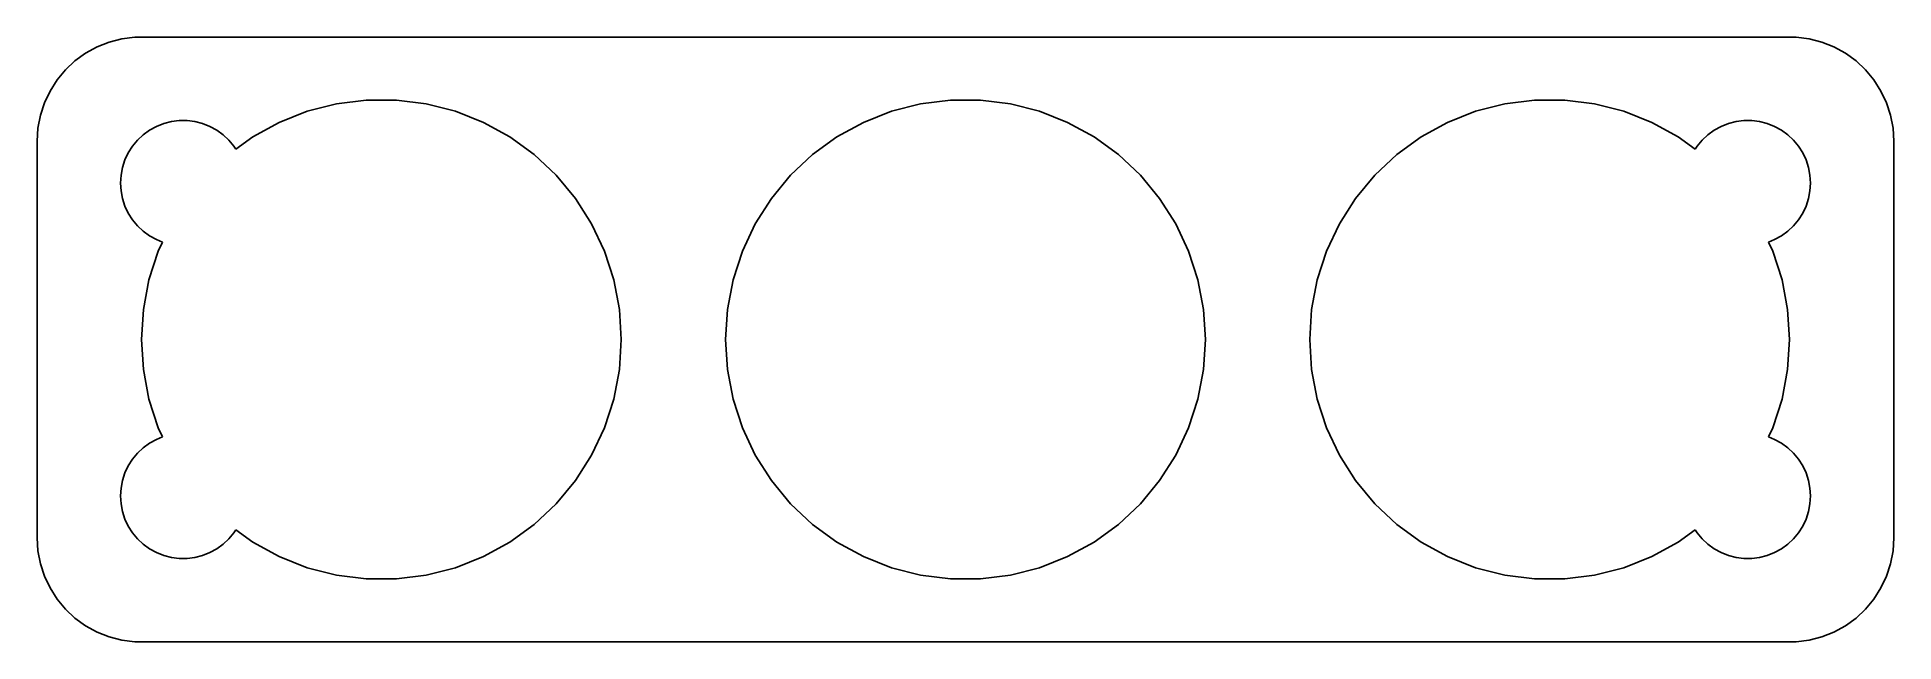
# Model space of a CAD drawing. Header units: metres. Extents: x -44.5 to 44.5, y -14.5 to 14.5.
import ezdxf

# ---------------------------------------------------------------- set-up
doc = ezdxf.new("R2010")
doc.units = ezdxf.units.M

msp = doc.modelspace()

# ---------------------------------------------------------------- linework, layer by layer
for p, q in [((-41.0451, 14.2553), (-41.6289, 14.0241)), ((-40.4369, 14.4114), (-41.0451, 14.2553)), ((-39.8139, 14.4901), (-40.4369, 14.4114)), ((39.8139, 14.4901), (-39.8139, 14.4901)), ((40.4369, 14.4114), (39.8139, 14.4901)), ((41.0451, 14.2553), (40.4369, 14.4114)), ((41.6289, 14.0241), (41.0451, 14.2553)), ((-42.6871, 13.3526), (-43.1448, 12.9227)), ((-42.1791, 13.7216), (-42.6871, 13.3526)), ((-41.6289, 14.0241), (-42.1791, 13.7216)), ((42.1791, 13.7216), (41.6289, 14.0241)), ((42.6871, 13.3526), (42.1791, 13.7216)), ((43.1448, 12.9227), (42.6871, 13.3526)), ((-43.1448, 12.9227), (-43.5451, 12.4389)), ((43.5451, 12.4389), (43.1448, 12.9227)), ((-43.8815, 11.9088), (-44.1489, 11.3406)), ((-43.5451, 12.4389), (-43.8815, 11.9088)), ((43.8815, 11.9088), (43.5451, 12.4389)), ((44.1489, 11.3406), (43.8815, 11.9088)), ((-44.3429, 10.7434), (-44.4606, 10.1267)), ((-44.1489, 11.3406), (-44.3429, 10.7434)), ((-32.8965, 10.4055), (-31.5537, 10.9371)), ((-31.5537, 10.9371), (-30.1549, 11.2963)), ((-30.1549, 11.2963), (-28.7221, 11.4773)), ((-28.7221, 11.4773), (-27.2779, 11.4773)), ((-27.2779, 11.4773), (-25.8451, 11.2963)), ((-25.8451, 11.2963), (-24.4463, 10.9371)), ((-24.4463, 10.9371), (-23.1035, 10.4055)), ((-4.89645, 10.4055), (-3.55368, 10.9371)), ((-3.55368, 10.9371), (-2.15488, 11.2963)), ((-2.15488, 11.2963), (-0.72208, 11.4773)), ((-0.72208, 11.4773), (0.72208, 11.4773)), ((0.72208, 11.4773), (2.15488, 11.2963)), ((2.15488, 11.2963), (3.55368, 10.9371)), ((3.55368, 10.9371), (4.89645, 10.4055)), ((23.1035, 10.4055), (24.4463, 10.9371)), ((24.4463, 10.9371), (25.8451, 11.2963)), ((25.8451, 11.2963), (27.2779, 11.4773)), ((27.2779, 11.4773), (28.7221, 11.4773)), ((28.7221, 11.4773), (30.1549, 11.2963)), ((30.1549, 11.2963), (31.5537, 10.9371)), ((31.5537, 10.9371), (32.8965, 10.4055)), ((44.3429, 10.7434), (44.1489, 11.3406)), ((44.4606, 10.1267), (44.3429, 10.7434)), ((-44.4606, 10.1267), (-44.5, 9.5)), ((-39.6869, 9.55363), (-39.4123, 9.81154)), ((-39.4123, 9.81154), (-39.1075, 10.033)), ((-39.1075, 10.033), (-38.7773, 10.2145)), ((-38.7773, 10.2145), (-38.427, 10.3532)), ((-38.427, 10.3532), (-38.0621, 10.4469)), ((-38.0621, 10.4469), (-37.6884, 10.4941)), ((-37.6884, 10.4941), (-37.3116, 10.4941)), ((-37.3116, 10.4941), (-36.9379, 10.4469)), ((-36.9379, 10.4469), (-36.5729, 10.3532)), ((-36.5729, 10.3532), (-36.2227, 10.2145)), ((-36.2227, 10.2145), (-35.8925, 10.033)), ((-35.8925, 10.033), (-35.5877, 9.81154)), ((-35.5877, 9.81154), (-35.3131, 9.55363)), ((-34.162, 9.70976), (-32.8965, 10.4055)), ((-23.1035, 10.4055), (-21.838, 9.70976)), ((-6.162, 9.70976), (-4.89645, 10.4055)), ((4.89645, 10.4055), (6.162, 9.70976)), ((21.838, 9.70976), (23.1035, 10.4055)), ((32.8965, 10.4055), (34.162, 9.70976)), ((35.3131, 9.55363), (35.5877, 9.81154)), ((35.5877, 9.81154), (35.8925, 10.033)), ((35.8925, 10.033), (36.2227, 10.2145)), ((36.2227, 10.2145), (36.5729, 10.3532)), ((36.5729, 10.3532), (36.9379, 10.4469)), ((36.9379, 10.4469), (37.3116, 10.4941)), ((37.3116, 10.4941), (37.6884, 10.4941)), ((37.6884, 10.4941), (38.0621, 10.4469)), ((38.0621, 10.4469), (38.427, 10.3532)), ((38.427, 10.3532), (38.7773, 10.2145)), ((38.7773, 10.2145), (39.1075, 10.033)), ((39.1075, 10.033), (39.4123, 9.81154)), ((39.4123, 9.81154), (39.6869, 9.55363)), ((44.5, 9.5), (44.4606, 10.1267)), ((-44.5, 9.5), (-44.5, -9.5)), ((-40.2893, 8.60437), (-40.1289, 8.94525)), ((-40.1289, 8.94525), (-39.927, 9.26335)), ((-39.927, 9.26335), (-39.6869, 9.55363)), ((-35.3131, 9.55363), (-35.0729, 9.26335)), ((-35.0729, 9.26335), (-34.9794, 9.11591)), ((-34.9794, 9.11591), (-34.162, 9.70976)), ((-21.838, 9.70976), (-20.6696, 8.8609)), ((-7.33037, 8.8609), (-6.162, 9.70976)), ((6.162, 9.70976), (7.33037, 8.8609)), ((20.6696, 8.8609), (21.838, 9.70976)), ((34.162, 9.70976), (34.9794, 9.11591)), ((34.9794, 9.11591), (35.0729, 9.26335)), ((35.0729, 9.26335), (35.3131, 9.55363)), ((39.6869, 9.55363), (39.927, 9.26335)), ((39.927, 9.26335), (40.1289, 8.94525)), ((40.1289, 8.94525), (40.2893, 8.60437)), ((44.5, -9.5), (44.5, 9.5)), ((-40.4763, 7.87599), (-40.4057, 8.24606)), ((-40.4057, 8.24606), (-40.2893, 8.60437)), ((-20.6696, 8.8609), (-19.6169, 7.87228)), ((-8.38313, 7.87228), (-7.33037, 8.8609)), ((7.33037, 8.8609), (8.38313, 7.87228)), ((19.6169, 7.87228), (20.6696, 8.8609)), ((40.2893, 8.60437), (40.4057, 8.24606)), ((40.4057, 8.24606), (40.4763, 7.87599)), ((-40.5, 7.5), (-40.4763, 7.87599)), ((-40.4763, 7.12399), (-40.5, 7.5)), ((-40.4057, 6.75392), (-40.4763, 7.12399)), ((-19.6169, 7.87228), (-18.6963, 6.75952)), ((-9.30368, 6.75952), (-8.38313, 7.87228)), ((8.38313, 7.87228), (9.30368, 6.75952)), ((18.6963, 6.75952), (19.6169, 7.87228)), ((40.4763, 7.12399), (40.4057, 6.75392)), ((40.4763, 7.87599), (40.5, 7.5)), ((40.5, 7.5), (40.4763, 7.12399)), ((-40.2893, 6.39561), (-40.4057, 6.75392)), ((-40.1289, 6.05473), (-40.2893, 6.39561)), ((-18.6963, 6.75952), (-17.9225, 5.54016)), ((-10.0775, 5.54016), (-9.30368, 6.75952)), ((9.30368, 6.75952), (10.0775, 5.54016)), ((17.9225, 5.54016), (18.6963, 6.75952)), ((40.2893, 6.39561), (40.1289, 6.05473)), ((40.4057, 6.75392), (40.2893, 6.39561)), ((-39.927, 5.73663), (-40.1289, 6.05473)), ((-39.6869, 5.44635), (-39.927, 5.73663)), ((-39.4123, 5.18845), (-39.6869, 5.44635)), ((-17.9225, 5.54016), (-17.3076, 4.23343)), ((-10.6924, 4.23343), (-10.0775, 5.54016)), ((10.0775, 5.54016), (10.6924, 4.23343)), ((17.3076, 4.23343), (17.9225, 5.54016)), ((39.6869, 5.44635), (39.4123, 5.18845)), ((39.927, 5.73663), (39.6869, 5.44635)), ((40.1289, 6.05473), (39.927, 5.73663)), ((-39.1075, 4.96701), (-39.4123, 5.18845)), ((-38.7773, 4.78551), (-39.1075, 4.96701)), ((-38.4868, 4.67047), (-38.7773, 4.78551)), ((-38.6924, 4.23343), (-38.4868, 4.67047)), ((38.7773, 4.78551), (38.4868, 4.67047)), ((38.4868, 4.67047), (38.6924, 4.23343)), ((39.1075, 4.96701), (38.7773, 4.78551)), ((39.4123, 5.18845), (39.1075, 4.96701)), ((-39.1387, 2.85992), (-38.6924, 4.23343)), ((-17.3076, 4.23343), (-16.8613, 2.85992)), ((-11.1387, 2.85992), (-10.6924, 4.23343)), ((10.6924, 4.23343), (11.1387, 2.85992)), ((16.8613, 2.85992), (17.3076, 4.23343)), ((38.6924, 4.23343), (39.1387, 2.85992)), ((-39.4093, 1.44133), (-39.1387, 2.85992)), ((-16.8613, 2.85992), (-16.5907, 1.44133)), ((-11.4093, 1.44133), (-11.1387, 2.85992)), ((11.1387, 2.85992), (11.4093, 1.44133)), ((16.5907, 1.44133), (16.8613, 2.85992)), ((39.1387, 2.85992), (39.4093, 1.44133)), ((-39.5, 0), (-39.4093, 1.44133)), ((-16.5907, 1.44133), (-16.5, 0)), ((-11.5, 0), (-11.4093, 1.44133)), ((11.4093, 1.44133), (11.5, 0)), ((16.5, 0), (16.5907, 1.44133)), ((39.4093, 1.44133), (39.5, 0)), ((-39.4093, -1.44133), (-39.5, 0)), ((-16.5, 0), (-16.5907, -1.44133)), ((-11.4093, -1.44133), (-11.5, 0)), ((11.5, 0), (11.4093, -1.44133)), ((16.5907, -1.44133), (16.5, 0)), ((39.5, 0), (39.4093, -1.44133)), ((-39.1387, -2.85992), (-39.4093, -1.44133)), ((-16.5907, -1.44133), (-16.8613, -2.85992)), ((-11.1387, -2.85992), (-11.4093, -1.44133)), ((11.4093, -1.44133), (11.1387, -2.85992)), ((16.8613, -2.85992), (16.5907, -1.44133)), ((39.4093, -1.44133), (39.1387, -2.85992)), ((-38.6924, -4.23343), (-39.1387, -2.85992)), ((-16.8613, -2.85992), (-17.3076, -4.23343)), ((-10.6924, -4.23343), (-11.1387, -2.85992)), ((11.1387, -2.85992), (10.6924, -4.23343)), ((17.3076, -4.23343), (16.8613, -2.85992)), ((39.1387, -2.85992), (38.6924, -4.23343)), ((-38.4868, -4.67047), (-38.6924, -4.23343)), ((-17.3076, -4.23343), (-17.9225, -5.54016)), ((-10.0775, -5.54016), (-10.6924, -4.23343)), ((10.6924, -4.23343), (10.0775, -5.54016)), ((17.9225, -5.54016), (17.3076, -4.23343)), ((38.6924, -4.23343), (38.4868, -4.67047)), ((-39.6869, -5.44635), (-39.4123, -5.18845)), ((-39.4123, -5.18845), (-39.1075, -4.96701)), ((-39.1075, -4.96701), (-38.7773, -4.78551)), ((-38.7773, -4.78551), (-38.4868, -4.67047)), ((38.4868, -4.67047), (38.7773, -4.78551)), ((38.7773, -4.78551), (39.1075, -4.96701)), ((39.1075, -4.96701), (39.4123, -5.18845)), ((39.4123, -5.18845), (39.6869, -5.44635)), ((-40.2893, -6.39561), (-40.1289, -6.05473)), ((-40.1289, -6.05473), (-39.927, -5.73663)), ((-39.927, -5.73663), (-39.6869, -5.44635)), ((-17.9225, -5.54016), (-18.6963, -6.75952)), ((-9.30368, -6.75952), (-10.0775, -5.54016)), ((10.0775, -5.54016), (9.30368, -6.75952)), ((18.6963, -6.75952), (17.9225, -5.54016)), ((39.6869, -5.44635), (39.927, -5.73663)), ((39.927, -5.73663), (40.1289, -6.05473)), ((40.1289, -6.05473), (40.2893, -6.39561)), ((-40.4763, -7.12399), (-40.4057, -6.75392)), ((-40.4057, -6.75392), (-40.2893, -6.39561)), ((-18.6963, -6.75952), (-19.6169, -7.87228)), ((-8.38313, -7.87228), (-9.30368, -6.75952)), ((9.30368, -6.75952), (8.38313, -7.87228)), ((19.6169, -7.87228), (18.6963, -6.75952)), ((40.2893, -6.39561), (40.4057, -6.75392)), ((40.4057, -6.75392), (40.4763, -7.12399)), ((-40.5, -7.5), (-40.4763, -7.12399)), ((-40.4763, -7.87599), (-40.5, -7.5)), ((-40.4057, -8.24606), (-40.4763, -7.87599)), ((-19.6169, -7.87228), (-20.6696, -8.8609)), ((-7.33037, -8.8609), (-8.38313, -7.87228)), ((8.38313, -7.87228), (7.33037, -8.8609)), ((20.6696, -8.8609), (19.6169, -7.87228)), ((40.4763, -7.87599), (40.4057, -8.24606)), ((40.4763, -7.12399), (40.5, -7.5)), ((40.5, -7.5), (40.4763, -7.87599)), ((-40.2893, -8.60437), (-40.4057, -8.24606)), ((-40.1289, -8.94525), (-40.2893, -8.60437)), ((-20.6696, -8.8609), (-21.838, -9.70976)), ((-6.162, -9.70976), (-7.33037, -8.8609)), ((7.33037, -8.8609), (6.162, -9.70976)), ((21.838, -9.70976), (20.6696, -8.8609)), ((40.2893, -8.60437), (40.1289, -8.94525)), ((40.4057, -8.24606), (40.2893, -8.60437)), ((-44.5, -9.5), (-44.4606, -10.1267)), ((-39.927, -9.26335), (-40.1289, -8.94525)), ((-39.6869, -9.55363), (-39.927, -9.26335)), ((-39.4123, -9.81154), (-39.6869, -9.55363)), ((-35.3131, -9.55363), (-35.5877, -9.81154)), ((-35.0729, -9.26335), (-35.3131, -9.55363)), ((-34.9794, -9.11591), (-35.0729, -9.26335)), ((-34.162, -9.70976), (-34.9794, -9.11591)), ((-32.8965, -10.4055), (-34.162, -9.70976)), ((-21.838, -9.70976), (-23.1035, -10.4055)), ((-4.89645, -10.4055), (-6.162, -9.70976)), ((6.162, -9.70976), (4.89645, -10.4055)), ((23.1035, -10.4055), (21.838, -9.70976)), ((34.162, -9.70976), (32.8965, -10.4055)), ((34.9794, -9.11591), (34.162, -9.70976)), ((35.0729, -9.26335), (34.9794, -9.11591)), ((35.3131, -9.55363), (35.0729, -9.26335)), ((35.5877, -9.81154), (35.3131, -9.55363)), ((39.6869, -9.55363), (39.4123, -9.81154)), ((39.927, -9.26335), (39.6869, -9.55363)), ((40.1289, -8.94525), (39.927, -9.26335)), ((44.4606, -10.1267), (44.5, -9.5)), ((-44.4606, -10.1267), (-44.3429, -10.7434)), ((-39.1075, -10.033), (-39.4123, -9.81154)), ((-38.7773, -10.2145), (-39.1075, -10.033)), ((-38.427, -10.3532), (-38.7773, -10.2145)), ((-38.0621, -10.4469), (-38.427, -10.3532)), ((-37.6884, -10.4941), (-38.0621, -10.4469)), ((-37.3116, -10.4941), (-37.6884, -10.4941)), ((-36.9379, -10.4469), (-37.3116, -10.4941)), ((-36.5729, -10.3532), (-36.9379, -10.4469)), ((-36.2227, -10.2145), (-36.5729, -10.3532)), ((-35.8925, -10.033), (-36.2227, -10.2145)), ((-35.5877, -9.81154), (-35.8925, -10.033)), ((-31.5537, -10.9371), (-32.8965, -10.4055)), ((-23.1035, -10.4055), (-24.4463, -10.9371)), ((-3.55368, -10.9371), (-4.89645, -10.4055)), ((4.89645, -10.4055), (3.55368, -10.9371)), ((24.4463, -10.9371), (23.1035, -10.4055)), ((32.8965, -10.4055), (31.5537, -10.9371)), ((35.8925, -10.033), (35.5877, -9.81154)), ((36.2227, -10.2145), (35.8925, -10.033)), ((36.5729, -10.3532), (36.2227, -10.2145)), ((36.9379, -10.4469), (36.5729, -10.3532)), ((37.3116, -10.4941), (36.9379, -10.4469)), ((37.6884, -10.4941), (37.3116, -10.4941)), ((38.0621, -10.4469), (37.6884, -10.4941)), ((38.427, -10.3532), (38.0621, -10.4469)), ((38.7773, -10.2145), (38.427, -10.3532)), ((39.1075, -10.033), (38.7773, -10.2145)), ((39.4123, -9.81154), (39.1075, -10.033)), ((44.3429, -10.7434), (44.4606, -10.1267)), ((-44.3429, -10.7434), (-44.1489, -11.3406)), ((-44.1489, -11.3406), (-43.8815, -11.9088)), ((-30.1549, -11.2963), (-31.5537, -10.9371)), ((-28.7221, -11.4773), (-30.1549, -11.2963)), ((-27.2779, -11.4773), (-28.7221, -11.4773)), ((-25.8451, -11.2963), (-27.2779, -11.4773)), ((-24.4463, -10.9371), (-25.8451, -11.2963)), ((-2.15488, -11.2963), (-3.55368, -10.9371)), ((-0.72208, -11.4773), (-2.15488, -11.2963)), ((0.72208, -11.4773), (-0.72208, -11.4773)), ((2.15488, -11.2963), (0.72208, -11.4773)), ((3.55368, -10.9371), (2.15488, -11.2963)), ((25.8451, -11.2963), (24.4463, -10.9371)), ((27.2779, -11.4773), (25.8451, -11.2963)), ((28.7221, -11.4773), (27.2779, -11.4773)), ((30.1549, -11.2963), (28.7221, -11.4773)), ((31.5537, -10.9371), (30.1549, -11.2963)), ((43.8815, -11.9088), (44.1489, -11.3406)), ((44.1489, -11.3406), (44.3429, -10.7434)), ((-43.8815, -11.9088), (-43.5451, -12.4389)), ((-43.5451, -12.4389), (-43.1448, -12.9227)), ((43.1448, -12.9227), (43.5451, -12.4389)), ((43.5451, -12.4389), (43.8815, -11.9088)), ((-43.1448, -12.9227), (-42.6871, -13.3526)), ((42.6871, -13.3526), (43.1448, -12.9227)), ((-42.6871, -13.3526), (-42.1791, -13.7216)), ((-42.1791, -13.7216), (-41.6289, -14.0241)), ((-41.6289, -14.0241), (-41.0451, -14.2553)), ((41.0451, -14.2553), (41.6289, -14.0241)), ((41.6289, -14.0241), (42.1791, -13.7216)), ((42.1791, -13.7216), (42.6871, -13.3526)), ((-41.0451, -14.2553), (-40.4369, -14.4114)), ((-40.4369, -14.4114), (-39.8139, -14.4901)), ((-39.8139, -14.4901), (39.8139, -14.4901)), ((39.8139, -14.4901), (40.4369, -14.4114)), ((40.4369, -14.4114), (41.0451, -14.2553))]:
    msp.add_line(p, q)

doc.saveas('drawing.dxf')
